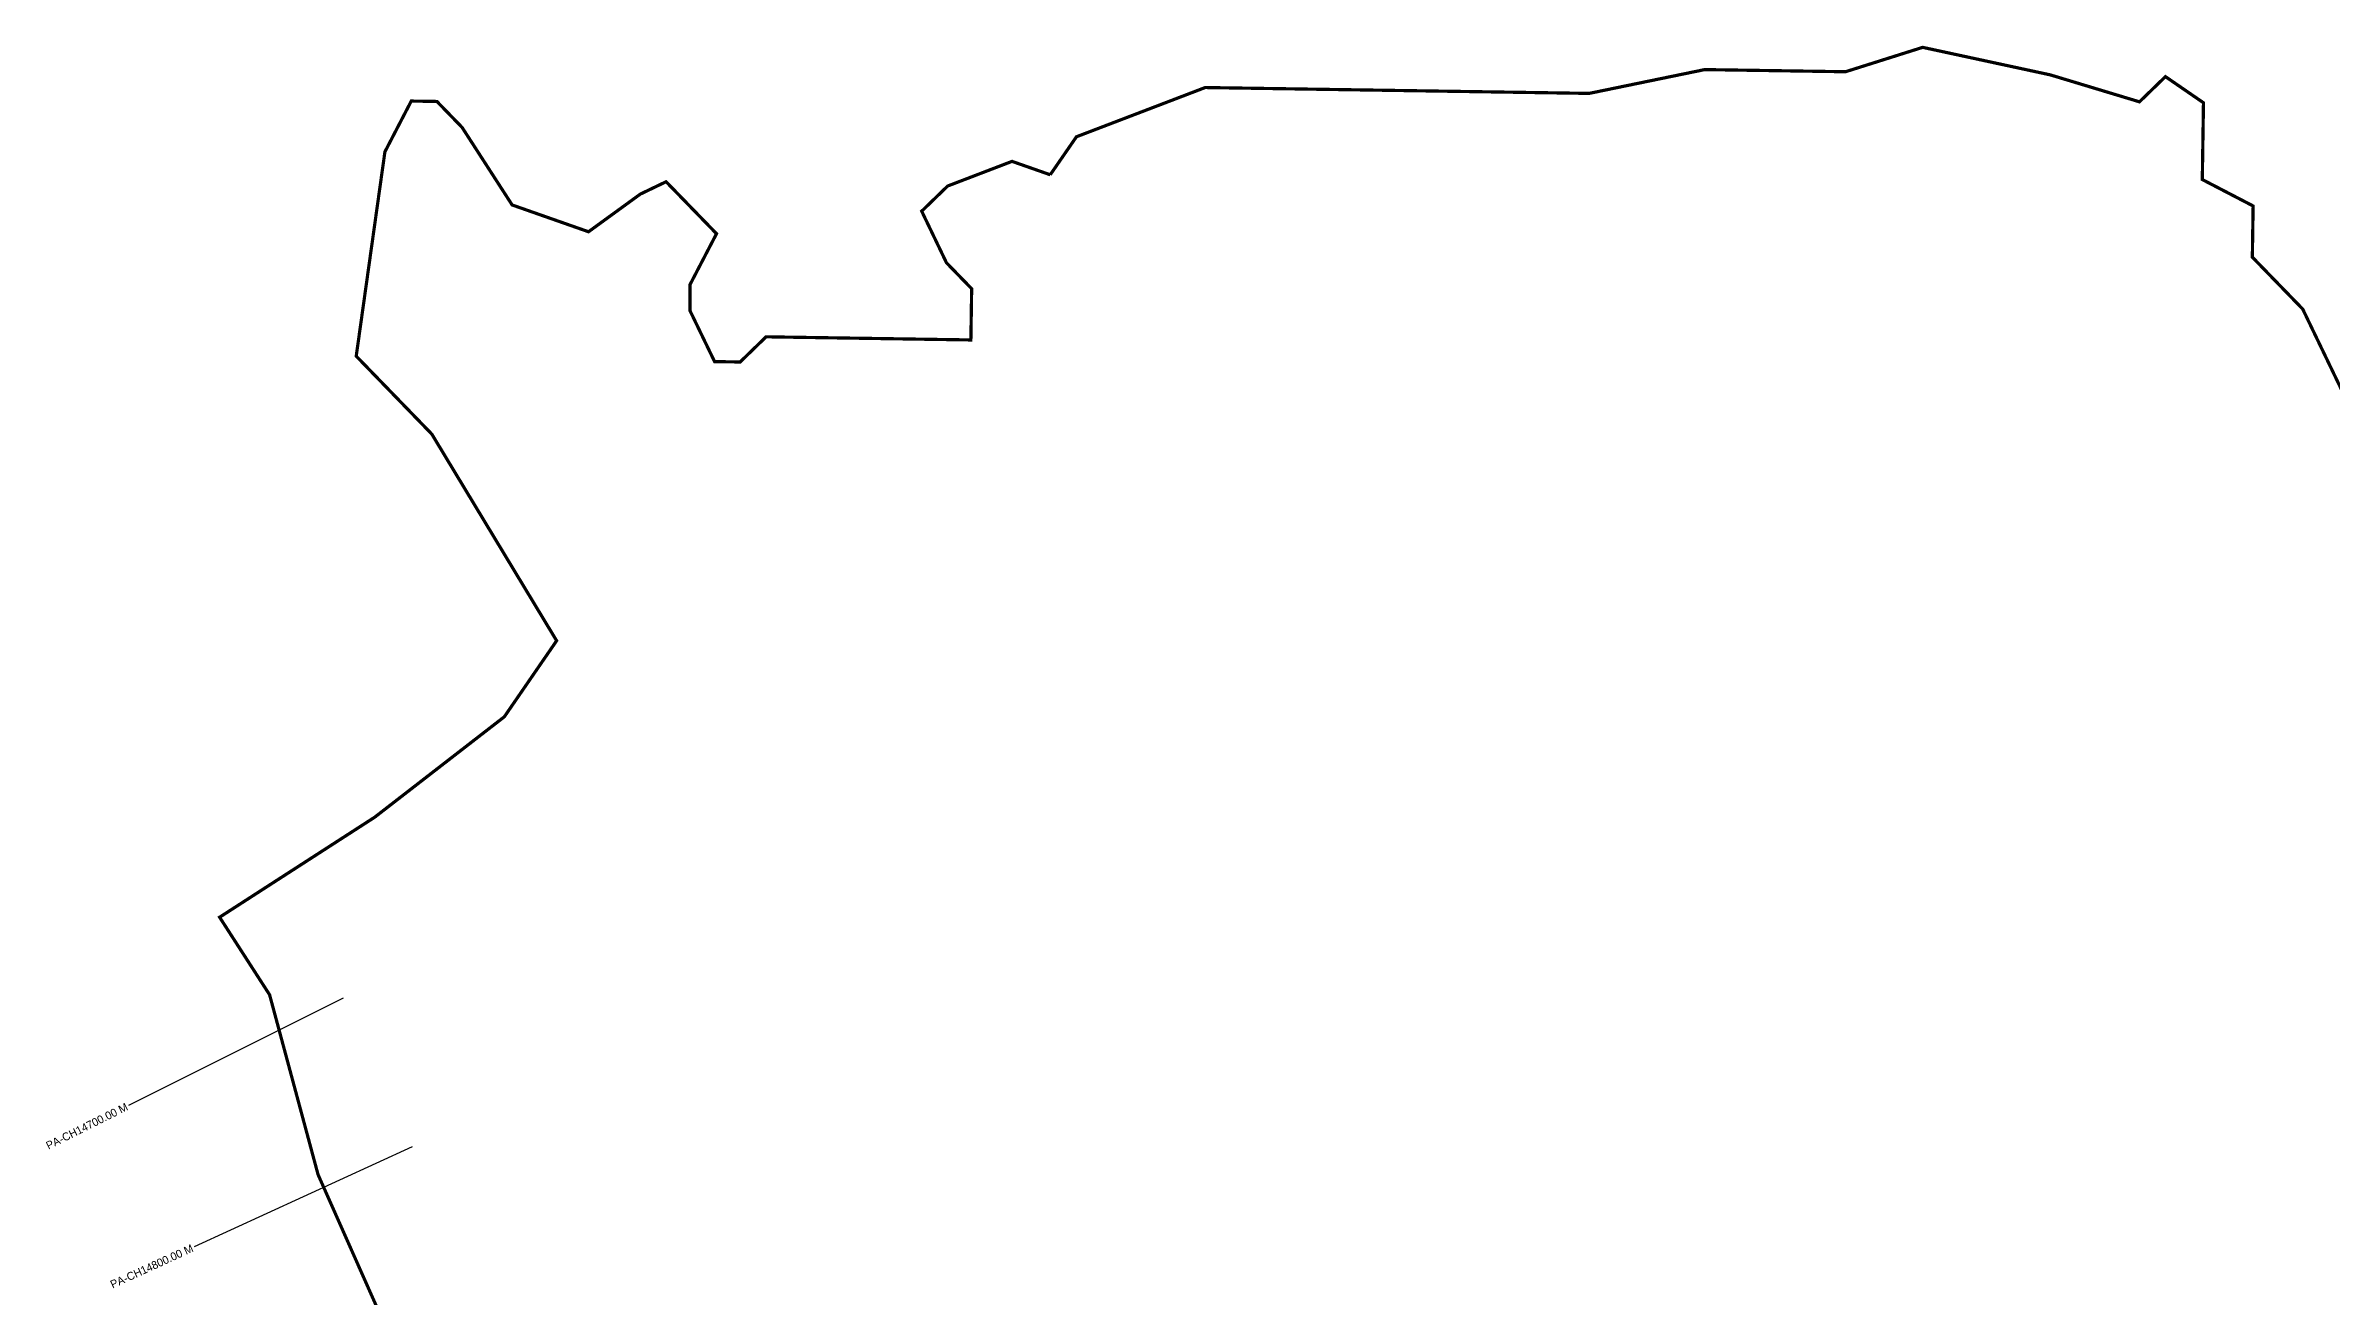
# Model space of a CAD drawing. Header units: metres. Extents: x 261020 to 263269, y 2214017 to 2215855.
# Drawn here: x 261020 to 262448, y 2215074 to 2215855 of the extents above; entities that cross this region are included whole.
import ezdxf
from ezdxf.enums import TextEntityAlignment as Align

# ---------------------------------------------------------------- set-up
doc = ezdxf.new("R2010")
doc.units = ezdxf.units.M
doc.layers.add('CS', color=134, linetype='Continuous')
doc.layers.add('CSMark', color=6, linetype='Continuous')

msp = doc.modelspace()

# ---------------------------------------------------------------- linework, layer by layer
at = {"color": 6, "const_width": 2}
for points in [[(261647.7210397175, 2215774.662860093), (261664.0887992999, 2215798.408750122), (261744.5607814159, 2215829.190469045), (261984.4628477304, 2215825.527551453), (262056.701408143, 2215840.405787501), (262144.6734958605, 2215839.06259562), (262192.8978594351, 2215854.307489719), (262272.6132678261, 2215837.109161668), (262328.3620935004, 2215820.252768878), (262344.5838877204, 2215836.010286391), (262368.3541342468, 2215819.666150722), (262367.6215507285, 2215771.685737457), (262399.3798034796, 2215755.17164622), (262398.8911702728, 2215723.168710572), (262430.3582248827, 2215690.725854714), (262461.3838941155, 2215626.231350211)], [(261236.6181073297, 2215044.988573712), (261190.2012123446, 2215149.695079068), (261159.9073940467, 2215262.122016422), (261128.685022332, 2215310.590330311), (261225.6231152714, 2215373.13103457), (261306.5829980106, 2215435.867708728), (261339.2712693457, 2215483.408201782), (261261.2889685098, 2215612.544467689), (261214.0418713488, 2215661.305444886), (261231.9731492089, 2215789.025256753), (261248.4385274487, 2215820.736261676), (261264.4639854785, 2215820.491578781), (261280.1975127835, 2215804.270150852), (261311.4678649114, 2215755.80110438), (261359.2035952791, 2215739.043062831), (261391.5491987698, 2215762.568992756), (261407.6726417488, 2215770.313414961), (261439.1869441884, 2215737.821846106), (261422.6735855353, 2215706.111573766), (261422.6735855353, 2215689.579041138), (261437.9664600467, 2215657.886477606), (261453.9439376633, 2215657.642527294), (261470.1653655914, 2215673.376054601), (261598.1291277636, 2215671.422254357), (261598.6177609704, 2215703.425190005), (261582.8842336655, 2215719.646617934), (261567.3953892557, 2215751.893503893), (261583.6168171839, 2215767.627031199), (261623.8531745336, 2215783.041880867), (261647.7210397175, 2215774.662860093)]]:
    msp.add_lwpolyline(points, dxfattribs=at)
at = {"layer": 'CS'}
for p, q in [((261205.9153652682, 2215260.031814177), (261071.7311894339, 2215192.989984282)), ((261249.0414313028, 2215167.040950336), (261112.6885467005, 2215104.527824828))]:
    msp.add_line(p, q, dxfattribs=at)

# ---------------------------------------------------------------- texts
at = {"layer": 'CSMark'}
for s, rotation, p in [('PA-CH14700.00 M', 26.54788072355214, (261070.8366282616, 2215192.543038749)), ('PA-CH14800.00 M', 24.62983359705119, (261111.7795274698, 2215104.111070659))]:
    msp.add_text(s, height=5, rotation=rotation, dxfattribs=at).set_placement(p, align=Align.MIDDLE_RIGHT)

doc.saveas('drawing.dxf')
